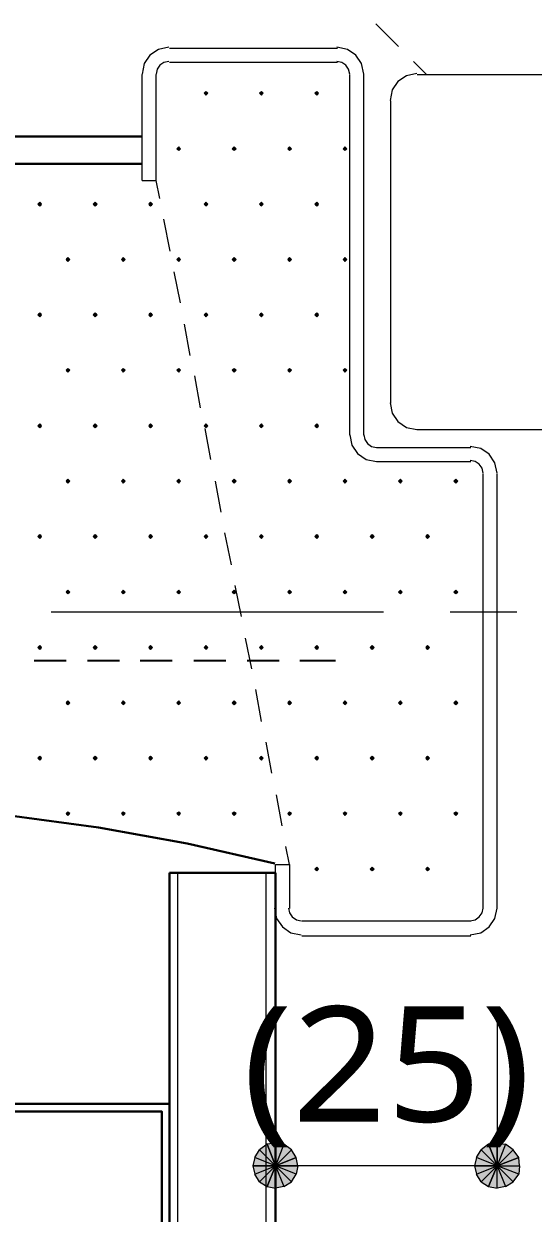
# Model space of a CAD drawing. Header units: millimetres. Extents: x 0 to 420, y 0 to 297.
# Drawn here: x 84.16 to 95.64, y 208.57 to 235.37 of the extents above; entities that cross this region are included whole.
import ezdxf
from ezdxf.enums import TextEntityAlignment as Align

# ---------------------------------------------------------------- set-up
doc = ezdxf.new("R2010")
doc.units = ezdxf.units.MM
doc.styles.add('kst32b', font='NotoSansJP-Variable.ttf')

msp = doc.modelspace()

# ---------------------------------------------------------------- hatches: boundary and pattern name
for points in [[(88.265, 233.849), (88.244, 233.828), (88.223, 233.807), (88.244, 233.786), (88.265, 233.765), (88.286, 233.786), (88.307, 233.807), (88.286, 233.828), (88.265, 233.849)], [(89.514, 233.849), (89.493, 233.828), (89.471, 233.807), (89.493, 233.786), (89.514, 233.765), (89.535, 233.786), (89.556, 233.807), (89.535, 233.828), (89.514, 233.849)], [(90.763, 233.849), (90.742, 233.828), (90.72, 233.807), (90.742, 233.786), (90.763, 233.765), (90.784, 233.786), (90.805, 233.807), (90.784, 233.828), (90.763, 233.849)], [(87.651, 232.6), (87.63, 232.579), (87.609, 232.558), (87.63, 232.537), (87.651, 232.516), (87.672, 232.537), (87.694, 232.558), (87.672, 232.579), (87.651, 232.6)], [(88.9, 232.6), (88.879, 232.579), (88.858, 232.558), (88.879, 232.537), (88.9, 232.516), (88.921, 232.537), (88.942, 232.558), (88.921, 232.579), (88.9, 232.6)], [(90.149, 232.6), (90.128, 232.579), (90.107, 232.558), (90.128, 232.537), (90.149, 232.516), (90.17, 232.537), (90.191, 232.558), (90.17, 232.579), (90.149, 232.6)], [(91.398, 232.6), (91.377, 232.579), (91.355, 232.558), (91.377, 232.537), (91.398, 232.516), (91.419, 232.537), (91.44, 232.558), (91.419, 232.579), (91.398, 232.6)], [(84.519, 231.352), (84.497, 231.33), (84.476, 231.309), (84.497, 231.288), (84.519, 231.267), (84.54, 231.288), (84.561, 231.309), (84.54, 231.33), (84.519, 231.352)], [(85.767, 231.352), (85.746, 231.33), (85.725, 231.309), (85.746, 231.288), (85.767, 231.267), (85.788, 231.288), (85.81, 231.309), (85.788, 231.33), (85.767, 231.352)], [(87.016, 231.352), (86.995, 231.33), (86.974, 231.309), (86.995, 231.288), (87.016, 231.267), (87.037, 231.288), (87.059, 231.309), (87.037, 231.33), (87.016, 231.352)], [(88.265, 231.352), (88.244, 231.33), (88.223, 231.309), (88.244, 231.288), (88.265, 231.267), (88.286, 231.288), (88.307, 231.309), (88.286, 231.33), (88.265, 231.352)], [(89.514, 231.352), (89.493, 231.33), (89.471, 231.309), (89.493, 231.288), (89.514, 231.267), (89.535, 231.288), (89.556, 231.309), (89.535, 231.33), (89.514, 231.352)], [(90.763, 231.352), (90.742, 231.33), (90.72, 231.309), (90.742, 231.288), (90.763, 231.267), (90.784, 231.288), (90.805, 231.309), (90.784, 231.33), (90.763, 231.352)], [(85.154, 230.103), (85.132, 230.082), (85.111, 230.061), (85.132, 230.039), (85.154, 230.018), (85.175, 230.039), (85.196, 230.061), (85.175, 230.082), (85.154, 230.103)], [(86.402, 230.103), (86.381, 230.082), (86.36, 230.061), (86.381, 230.039), (86.402, 230.018), (86.424, 230.039), (86.445, 230.061), (86.424, 230.082), (86.402, 230.103)], [(87.651, 230.103), (87.63, 230.082), (87.609, 230.061), (87.63, 230.039), (87.651, 230.018), (87.672, 230.039), (87.694, 230.061), (87.672, 230.082), (87.651, 230.103)], [(88.9, 230.103), (88.879, 230.082), (88.858, 230.061), (88.879, 230.039), (88.9, 230.018), (88.921, 230.039), (88.942, 230.061), (88.921, 230.082), (88.9, 230.103)], [(90.149, 230.103), (90.128, 230.082), (90.107, 230.061), (90.128, 230.039), (90.149, 230.018), (90.17, 230.039), (90.191, 230.061), (90.17, 230.082), (90.149, 230.103)], [(91.398, 230.103), (91.377, 230.082), (91.355, 230.061), (91.377, 230.039), (91.398, 230.018), (91.419, 230.039), (91.44, 230.061), (91.419, 230.082), (91.398, 230.103)], [(84.519, 228.854), (84.497, 228.833), (84.476, 228.812), (84.497, 228.79), (84.519, 228.769), (84.54, 228.79), (84.561, 228.812), (84.54, 228.833), (84.519, 228.854)], [(85.767, 228.854), (85.746, 228.833), (85.725, 228.812), (85.746, 228.79), (85.767, 228.769), (85.788, 228.79), (85.81, 228.812), (85.788, 228.833), (85.767, 228.854)], [(87.016, 228.854), (86.995, 228.833), (86.974, 228.812), (86.995, 228.79), (87.016, 228.769), (87.037, 228.79), (87.059, 228.812), (87.037, 228.833), (87.016, 228.854)], [(88.265, 228.854), (88.244, 228.833), (88.223, 228.812), (88.244, 228.79), (88.265, 228.769), (88.286, 228.79), (88.307, 228.812), (88.286, 228.833), (88.265, 228.854)], [(89.514, 228.854), (89.493, 228.833), (89.471, 228.812), (89.493, 228.79), (89.514, 228.769), (89.535, 228.79), (89.556, 228.812), (89.535, 228.833), (89.514, 228.854)], [(90.763, 228.854), (90.742, 228.833), (90.72, 228.812), (90.742, 228.79), (90.763, 228.769), (90.784, 228.79), (90.805, 228.812), (90.784, 228.833), (90.763, 228.854)], [(85.154, 227.605), (85.132, 227.584), (85.111, 227.563), (85.132, 227.542), (85.154, 227.521), (85.175, 227.542), (85.196, 227.563), (85.175, 227.584), (85.154, 227.605)], [(86.402, 227.605), (86.381, 227.584), (86.36, 227.563), (86.381, 227.542), (86.402, 227.521), (86.424, 227.542), (86.445, 227.563), (86.424, 227.584), (86.402, 227.605)], [(87.651, 227.605), (87.63, 227.584), (87.609, 227.563), (87.63, 227.542), (87.651, 227.521), (87.672, 227.542), (87.694, 227.563), (87.672, 227.584), (87.651, 227.605)], [(88.9, 227.605), (88.879, 227.584), (88.858, 227.563), (88.879, 227.542), (88.9, 227.521), (88.921, 227.542), (88.942, 227.563), (88.921, 227.584), (88.9, 227.605)], [(90.149, 227.605), (90.128, 227.584), (90.107, 227.563), (90.128, 227.542), (90.149, 227.521), (90.17, 227.542), (90.191, 227.563), (90.17, 227.584), (90.149, 227.605)], [(91.398, 227.605), (91.377, 227.584), (91.355, 227.563), (91.377, 227.542), (91.398, 227.521), (91.419, 227.542), (91.44, 227.563), (91.419, 227.584), (91.398, 227.605)], [(84.519, 226.356), (84.497, 226.335), (84.476, 226.314), (84.497, 226.293), (84.519, 226.272), (84.54, 226.293), (84.561, 226.314), (84.54, 226.335), (84.519, 226.356)], [(85.767, 226.356), (85.746, 226.335), (85.725, 226.314), (85.746, 226.293), (85.767, 226.272), (85.788, 226.293), (85.81, 226.314), (85.788, 226.335), (85.767, 226.356)], [(87.016, 226.356), (86.995, 226.335), (86.974, 226.314), (86.995, 226.293), (87.016, 226.272), (87.037, 226.293), (87.059, 226.314), (87.037, 226.335), (87.016, 226.356)], [(88.265, 226.356), (88.244, 226.335), (88.223, 226.314), (88.244, 226.293), (88.265, 226.272), (88.286, 226.293), (88.307, 226.314), (88.286, 226.335), (88.265, 226.356)], [(89.514, 226.356), (89.493, 226.335), (89.471, 226.314), (89.493, 226.293), (89.514, 226.272), (89.535, 226.293), (89.556, 226.314), (89.535, 226.335), (89.514, 226.356)], [(90.763, 226.356), (90.742, 226.335), (90.72, 226.314), (90.742, 226.293), (90.763, 226.272), (90.784, 226.293), (90.805, 226.314), (90.784, 226.335), (90.763, 226.356)], [(85.154, 225.107), (85.132, 225.086), (85.111, 225.065), (85.132, 225.044), (85.154, 225.023), (85.175, 225.044), (85.196, 225.065), (85.175, 225.086), (85.154, 225.107)], [(86.402, 225.107), (86.381, 225.086), (86.36, 225.065), (86.381, 225.044), (86.402, 225.023), (86.424, 225.044), (86.445, 225.065), (86.424, 225.086), (86.402, 225.107)], [(87.651, 225.107), (87.63, 225.086), (87.609, 225.065), (87.63, 225.044), (87.651, 225.023), (87.672, 225.044), (87.694, 225.065), (87.672, 225.086), (87.651, 225.107)], [(88.9, 225.107), (88.879, 225.086), (88.858, 225.065), (88.879, 225.044), (88.9, 225.023), (88.921, 225.044), (88.942, 225.065), (88.921, 225.086), (88.9, 225.107)], [(90.149, 225.107), (90.128, 225.086), (90.107, 225.065), (90.128, 225.044), (90.149, 225.023), (90.17, 225.044), (90.191, 225.065), (90.17, 225.086), (90.149, 225.107)], [(91.398, 225.107), (91.377, 225.086), (91.355, 225.065), (91.377, 225.044), (91.398, 225.023), (91.419, 225.044), (91.44, 225.065), (91.419, 225.086), (91.398, 225.107)], [(92.646, 225.107), (92.625, 225.086), (92.604, 225.065), (92.625, 225.044), (92.646, 225.023), (92.668, 225.044), (92.689, 225.065), (92.668, 225.086), (92.646, 225.107)], [(93.895, 225.107), (93.874, 225.086), (93.853, 225.065), (93.874, 225.044), (93.895, 225.023), (93.917, 225.044), (93.938, 225.065), (93.917, 225.086), (93.895, 225.107)], [(84.519, 223.859), (84.497, 223.837), (84.476, 223.816), (84.497, 223.795), (84.519, 223.774), (84.54, 223.795), (84.561, 223.816), (84.54, 223.837), (84.519, 223.859)], [(85.767, 223.859), (85.746, 223.837), (85.725, 223.816), (85.746, 223.795), (85.767, 223.774), (85.788, 223.795), (85.81, 223.816), (85.788, 223.837), (85.767, 223.859)], [(87.016, 223.859), (86.995, 223.837), (86.974, 223.816), (86.995, 223.795), (87.016, 223.774), (87.037, 223.795), (87.059, 223.816), (87.037, 223.837), (87.016, 223.859)], [(88.265, 223.859), (88.244, 223.837), (88.223, 223.816), (88.244, 223.795), (88.265, 223.774), (88.286, 223.795), (88.307, 223.816), (88.286, 223.837), (88.265, 223.859)], [(89.514, 223.859), (89.493, 223.837), (89.471, 223.816), (89.493, 223.795), (89.514, 223.774), (89.535, 223.795), (89.556, 223.816), (89.535, 223.837), (89.514, 223.859)], [(90.763, 223.859), (90.742, 223.837), (90.72, 223.816), (90.742, 223.795), (90.763, 223.774), (90.784, 223.795), (90.805, 223.816), (90.784, 223.837), (90.763, 223.859)], [(92.012, 223.859), (91.99, 223.837), (91.969, 223.816), (91.99, 223.795), (92.012, 223.774), (92.033, 223.795), (92.054, 223.816), (92.033, 223.837), (92.012, 223.859)], [(93.26, 223.859), (93.239, 223.837), (93.218, 223.816), (93.239, 223.795), (93.26, 223.774), (93.282, 223.795), (93.303, 223.816), (93.282, 223.837), (93.26, 223.859)], [(85.154, 222.61), (85.132, 222.589), (85.111, 222.567), (85.132, 222.546), (85.154, 222.525), (85.175, 222.546), (85.196, 222.567), (85.175, 222.589), (85.154, 222.61)], [(86.402, 222.61), (86.381, 222.589), (86.36, 222.567), (86.381, 222.546), (86.402, 222.525), (86.424, 222.546), (86.445, 222.567), (86.424, 222.589), (86.402, 222.61)], [(87.651, 222.61), (87.63, 222.589), (87.609, 222.567), (87.63, 222.546), (87.651, 222.525), (87.672, 222.546), (87.694, 222.567), (87.672, 222.589), (87.651, 222.61)], [(88.9, 222.61), (88.879, 222.589), (88.858, 222.567), (88.879, 222.546), (88.9, 222.525), (88.921, 222.546), (88.942, 222.567), (88.921, 222.589), (88.9, 222.61)], [(90.149, 222.61), (90.128, 222.589), (90.107, 222.567), (90.128, 222.546), (90.149, 222.525), (90.17, 222.546), (90.191, 222.567), (90.17, 222.589), (90.149, 222.61)], [(91.398, 222.61), (91.377, 222.589), (91.355, 222.567), (91.377, 222.546), (91.398, 222.525), (91.419, 222.546), (91.44, 222.567), (91.419, 222.589), (91.398, 222.61)], [(92.646, 222.61), (92.625, 222.589), (92.604, 222.567), (92.625, 222.546), (92.646, 222.525), (92.668, 222.546), (92.689, 222.567), (92.668, 222.589), (92.646, 222.61)], [(93.895, 222.61), (93.874, 222.589), (93.853, 222.567), (93.874, 222.546), (93.895, 222.525), (93.917, 222.546), (93.938, 222.567), (93.917, 222.589), (93.895, 222.61)], [(84.519, 221.361), (84.497, 221.34), (84.476, 221.319), (84.497, 221.297), (84.519, 221.276), (84.54, 221.297), (84.561, 221.319), (84.54, 221.34), (84.519, 221.361)], [(85.767, 221.361), (85.746, 221.34), (85.725, 221.319), (85.746, 221.297), (85.767, 221.276), (85.788, 221.297), (85.81, 221.319), (85.788, 221.34), (85.767, 221.361)], [(87.016, 221.361), (86.995, 221.34), (86.974, 221.319), (86.995, 221.297), (87.016, 221.276), (87.037, 221.297), (87.059, 221.319), (87.037, 221.34), (87.016, 221.361)], [(88.265, 221.361), (88.244, 221.34), (88.223, 221.319), (88.244, 221.297), (88.265, 221.276), (88.286, 221.297), (88.307, 221.319), (88.286, 221.34), (88.265, 221.361)], [(89.514, 221.361), (89.493, 221.34), (89.471, 221.319), (89.493, 221.297), (89.514, 221.276), (89.535, 221.297), (89.556, 221.319), (89.535, 221.34), (89.514, 221.361)], [(90.763, 221.361), (90.742, 221.34), (90.72, 221.319), (90.742, 221.297), (90.763, 221.276), (90.784, 221.297), (90.805, 221.319), (90.784, 221.34), (90.763, 221.361)], [(92.012, 221.361), (91.99, 221.34), (91.969, 221.319), (91.99, 221.297), (92.012, 221.276), (92.033, 221.297), (92.054, 221.319), (92.033, 221.34), (92.012, 221.361)], [(93.26, 221.361), (93.239, 221.34), (93.218, 221.319), (93.239, 221.297), (93.26, 221.276), (93.282, 221.297), (93.303, 221.319), (93.282, 221.34), (93.26, 221.361)], [(85.154, 220.112), (85.132, 220.091), (85.111, 220.07), (85.132, 220.049), (85.154, 220.028), (85.175, 220.049), (85.196, 220.07), (85.175, 220.091), (85.154, 220.112)], [(86.402, 220.112), (86.381, 220.091), (86.36, 220.07), (86.381, 220.049), (86.402, 220.028), (86.424, 220.049), (86.445, 220.07), (86.424, 220.091), (86.402, 220.112)], [(87.651, 220.112), (87.63, 220.091), (87.609, 220.07), (87.63, 220.049), (87.651, 220.028), (87.672, 220.049), (87.694, 220.07), (87.672, 220.091), (87.651, 220.112)], [(88.9, 220.112), (88.879, 220.091), (88.858, 220.07), (88.879, 220.049), (88.9, 220.028), (88.921, 220.049), (88.942, 220.07), (88.921, 220.091), (88.9, 220.112)], [(90.149, 220.112), (90.128, 220.091), (90.107, 220.07), (90.128, 220.049), (90.149, 220.028), (90.17, 220.049), (90.191, 220.07), (90.17, 220.091), (90.149, 220.112)], [(91.398, 220.112), (91.377, 220.091), (91.355, 220.07), (91.377, 220.049), (91.398, 220.028), (91.419, 220.049), (91.44, 220.07), (91.419, 220.091), (91.398, 220.112)], [(92.646, 220.112), (92.625, 220.091), (92.604, 220.07), (92.625, 220.049), (92.646, 220.028), (92.668, 220.049), (92.689, 220.07), (92.668, 220.091), (92.646, 220.112)], [(93.895, 220.112), (93.874, 220.091), (93.853, 220.07), (93.874, 220.049), (93.895, 220.028), (93.917, 220.049), (93.938, 220.07), (93.917, 220.091), (93.895, 220.112)], [(84.519, 218.863), (84.497, 218.842), (84.476, 218.821), (84.497, 218.8), (84.519, 218.779), (84.54, 218.8), (84.561, 218.821), (84.54, 218.842), (84.519, 218.863)], [(85.767, 218.863), (85.746, 218.842), (85.725, 218.821), (85.746, 218.8), (85.767, 218.779), (85.788, 218.8), (85.81, 218.821), (85.788, 218.842), (85.767, 218.863)], [(87.016, 218.863), (86.995, 218.842), (86.974, 218.821), (86.995, 218.8), (87.016, 218.779), (87.037, 218.8), (87.059, 218.821), (87.037, 218.842), (87.016, 218.863)], [(88.265, 218.863), (88.244, 218.842), (88.223, 218.821), (88.244, 218.8), (88.265, 218.779), (88.286, 218.8), (88.307, 218.821), (88.286, 218.842), (88.265, 218.863)], [(89.514, 218.863), (89.493, 218.842), (89.471, 218.821), (89.493, 218.8), (89.514, 218.779), (89.535, 218.8), (89.556, 218.821), (89.535, 218.842), (89.514, 218.863)], [(90.763, 218.863), (90.742, 218.842), (90.72, 218.821), (90.742, 218.8), (90.763, 218.779), (90.784, 218.8), (90.805, 218.821), (90.784, 218.842), (90.763, 218.863)], [(92.012, 218.863), (91.99, 218.842), (91.969, 218.821), (91.99, 218.8), (92.012, 218.779), (92.033, 218.8), (92.054, 218.821), (92.033, 218.842), (92.012, 218.863)], [(93.26, 218.863), (93.239, 218.842), (93.218, 218.821), (93.239, 218.8), (93.26, 218.779), (93.282, 218.8), (93.303, 218.821), (93.282, 218.842), (93.26, 218.863)], [(85.154, 217.614), (85.132, 217.593), (85.111, 217.572), (85.132, 217.551), (85.154, 217.53), (85.175, 217.551), (85.196, 217.572), (85.175, 217.593), (85.154, 217.614)], [(86.402, 217.614), (86.381, 217.593), (86.36, 217.572), (86.381, 217.551), (86.402, 217.53), (86.424, 217.551), (86.445, 217.572), (86.424, 217.593), (86.402, 217.614)], [(87.651, 217.614), (87.63, 217.593), (87.609, 217.572), (87.63, 217.551), (87.651, 217.53), (87.672, 217.551), (87.694, 217.572), (87.672, 217.593), (87.651, 217.614)], [(88.9, 217.614), (88.879, 217.593), (88.858, 217.572), (88.879, 217.551), (88.9, 217.53), (88.921, 217.551), (88.942, 217.572), (88.921, 217.593), (88.9, 217.614)], [(90.149, 217.614), (90.128, 217.593), (90.107, 217.572), (90.128, 217.551), (90.149, 217.53), (90.17, 217.551), (90.191, 217.572), (90.17, 217.593), (90.149, 217.614)], [(91.398, 217.614), (91.377, 217.593), (91.355, 217.572), (91.377, 217.551), (91.398, 217.53), (91.419, 217.551), (91.44, 217.572), (91.419, 217.593), (91.398, 217.614)], [(92.646, 217.614), (92.625, 217.593), (92.604, 217.572), (92.625, 217.551), (92.646, 217.53), (92.668, 217.551), (92.689, 217.572), (92.668, 217.593), (92.646, 217.614)], [(93.895, 217.614), (93.874, 217.593), (93.853, 217.572), (93.874, 217.551), (93.895, 217.53), (93.917, 217.551), (93.938, 217.572), (93.917, 217.593), (93.895, 217.614)], [(90.763, 216.366), (90.742, 216.345), (90.72, 216.323), (90.742, 216.302), (90.763, 216.281), (90.784, 216.302), (90.805, 216.323), (90.784, 216.345), (90.763, 216.366)], [(92.012, 216.366), (91.99, 216.345), (91.969, 216.323), (91.99, 216.302), (92.012, 216.281), (92.033, 216.302), (92.054, 216.323), (92.033, 216.345), (92.012, 216.366)], [(93.26, 216.366), (93.239, 216.345), (93.218, 216.323), (93.239, 216.302), (93.26, 216.281), (93.282, 216.302), (93.303, 216.323), (93.282, 216.345), (93.26, 216.366)], [(90.297, 209.825), (90.191, 209.995), (89.831, 209.635), (90.297, 209.825)], [(95.313, 209.825), (95.187, 209.995), (94.827, 209.635), (95.313, 209.825)]]:
    msp.add_hatch(color=7).paths.add_polyline_path(points)
h = msp.add_hatch(color=7)
h.paths.add_polyline_path([(89.641, 210.121), (89.471, 209.995), (89.831, 209.635), (89.641, 210.121)])
h.paths.add_polyline_path([(89.471, 209.995), (89.831, 209.635), (89.366, 209.825), (89.471, 209.995)])
h.paths.add_polyline_path([(89.831, 209.635), (89.366, 209.825), (89.323, 209.635), (89.831, 209.635)])
h = msp.add_hatch(color=7)
h.paths.add_polyline_path([(90.191, 209.995), (90.022, 210.121), (89.831, 209.635), (90.191, 209.995)])
h.paths.add_polyline_path([(90.022, 210.121), (89.831, 209.635), (89.831, 210.143), (90.022, 210.121)])
h.paths.add_polyline_path([(89.831, 209.635), (89.831, 210.143), (89.641, 210.121), (89.831, 209.635)])
h = msp.add_hatch(color=7)
h.paths.add_polyline_path([(94.636, 210.121), (94.467, 209.995), (94.827, 209.635), (94.636, 210.121)])
h.paths.add_polyline_path([(94.467, 209.995), (94.827, 209.635), (94.361, 209.825), (94.467, 209.995)])
h.paths.add_polyline_path([(94.827, 209.635), (94.361, 209.825), (94.319, 209.635), (94.827, 209.635)])
h = msp.add_hatch(color=7)
h.paths.add_polyline_path([(95.187, 209.995), (95.017, 210.121), (94.827, 209.635), (95.187, 209.995)])
h.paths.add_polyline_path([(95.017, 210.121), (94.827, 209.635), (94.827, 210.143), (95.017, 210.121)])
h.paths.add_polyline_path([(94.827, 209.635), (94.827, 210.143), (94.636, 210.121), (94.827, 209.635)])
h = msp.add_hatch(color=7)
h.paths.add_polyline_path([(89.323, 209.635), (89.366, 209.444), (89.831, 209.635), (89.323, 209.635)])
h.paths.add_polyline_path([(89.366, 209.444), (89.831, 209.635), (89.471, 209.275), (89.366, 209.444)])
h.paths.add_polyline_path([(89.831, 209.635), (89.471, 209.275), (89.641, 209.169), (89.831, 209.635)])
h = msp.add_hatch(color=7)
h.paths.add_polyline_path([(89.641, 209.169), (89.831, 209.127), (89.831, 209.635), (89.641, 209.169)])
h.paths.add_polyline_path([(89.831, 209.127), (89.831, 209.635), (90.022, 209.169), (89.831, 209.127)])
h.paths.add_polyline_path([(89.831, 209.635), (90.022, 209.169), (90.191, 209.275), (89.831, 209.635)])
h = msp.add_hatch(color=7)
h.paths.add_polyline_path([(90.191, 209.275), (90.297, 209.444), (89.831, 209.635), (90.191, 209.275)])
h.paths.add_polyline_path([(90.297, 209.444), (89.831, 209.635), (90.339, 209.635), (90.297, 209.444)])
h.paths.add_polyline_path([(89.831, 209.635), (90.339, 209.635), (90.297, 209.825), (89.831, 209.635)])
h = msp.add_hatch(color=7)
h.paths.add_polyline_path([(94.319, 209.635), (94.361, 209.444), (94.827, 209.635), (94.319, 209.635)])
h.paths.add_polyline_path([(94.361, 209.444), (94.827, 209.635), (94.467, 209.275), (94.361, 209.444)])
h.paths.add_polyline_path([(94.827, 209.635), (94.467, 209.275), (94.636, 209.169), (94.827, 209.635)])
h = msp.add_hatch(color=7)
h.paths.add_polyline_path([(94.636, 209.169), (94.827, 209.127), (94.827, 209.635), (94.636, 209.169)])
h.paths.add_polyline_path([(94.827, 209.127), (94.827, 209.635), (95.017, 209.169), (94.827, 209.127)])
h.paths.add_polyline_path([(94.827, 209.635), (95.017, 209.169), (95.187, 209.275), (94.827, 209.635)])
h = msp.add_hatch(color=7)
h.paths.add_polyline_path([(95.187, 209.275), (95.313, 209.444), (94.827, 209.635), (95.187, 209.275)])
h.paths.add_polyline_path([(95.313, 209.444), (94.827, 209.635), (95.335, 209.635), (95.313, 209.444)])
h.paths.add_polyline_path([(94.827, 209.635), (95.335, 209.635), (95.313, 209.825), (94.827, 209.635)])

# ---------------------------------------------------------------- linework, layer by layer
at = {"lineweight": 13}
for points in [[(92.096, 235.373), (92.604, 234.865)], [(87.429, 234.844), (87.194, 234.797), (87.002, 234.667), (86.873, 234.476), (86.826, 234.241)], [(91.821, 234.241), (91.774, 234.476), (91.644, 234.667), (91.453, 234.797), (91.218, 234.844)], [(87.44, 234.823), (91.228, 234.823)], [(87.429, 234.527), (87.318, 234.504), (87.227, 234.443), (87.166, 234.352), (87.143, 234.241)], [(87.44, 234.505), (91.228, 234.505)], [(91.504, 234.241), (91.481, 234.352), (91.42, 234.443), (91.329, 234.504), (91.218, 234.527)], [(92.943, 234.527), (93.239, 234.23)], [(86.826, 231.838), (86.826, 234.23)], [(87.143, 231.838), (87.143, 234.23)], [(91.504, 226.102), (91.504, 234.23)], [(91.821, 226.102), (91.821, 234.23)], [(93.017, 234.252), (92.782, 234.204), (92.59, 234.075), (92.461, 233.883), (92.414, 233.648)], [(93.028, 234.23), (115.845, 234.23)], [(92.435, 226.822), (92.435, 233.638)], [(86.826, 231.838), (87.143, 231.838)], [(87.228, 231.436), (87.143, 231.838)], [(87.461, 230.251), (87.312, 230.971)], [(87.694, 229.087), (87.545, 229.785)], [(87.905, 227.901), (87.778, 228.6)], [(88.138, 226.716), (88.011, 227.436)], [(92.414, 226.833), (92.461, 226.598), (92.59, 226.406), (92.782, 226.277), (93.017, 226.229)], [(88.371, 225.552), (88.244, 226.25)], [(91.504, 226.113), (91.551, 225.878), (91.68, 225.686), (91.872, 225.557), (92.107, 225.51)], [(91.821, 226.113), (91.843, 226.002), (91.905, 225.911), (91.996, 225.85), (92.107, 225.827)], [(93.028, 226.229), (115.845, 226.229)], [(92.117, 225.827), (94.234, 225.827)], [(94.827, 225.245), (94.779, 225.48), (94.65, 225.672), (94.458, 225.801), (94.223, 225.848)], [(92.117, 225.51), (94.234, 225.51)], [(94.509, 225.245), (94.487, 225.356), (94.425, 225.447), (94.335, 225.508), (94.223, 225.531)], [(94.509, 215.434), (94.509, 225.234)], [(94.827, 215.434), (94.827, 225.234)], [(88.604, 224.367), (88.477, 225.065)], [(88.837, 223.181), (88.688, 223.901)], [(89.069, 222.017), (88.921, 222.716)], [(84.773, 222.123), (92.266, 222.123)], [(93.768, 222.123), (95.271, 222.123)], [(89.302, 220.832), (89.154, 221.53)], [(89.514, 219.646), (89.387, 220.366)], [(89.747, 218.482), (89.62, 219.181)], [(89.979, 217.297), (89.853, 217.996)], [(90.149, 216.429), (90.064, 216.831)], [(89.831, 215.434), (89.831, 216.429), (90.149, 216.429), (90.149, 215.434)], [(87.63, 196.109), (87.63, 216.239)], [(89.62, 202.946), (89.62, 216.239)], [(89.81, 215.445), (89.858, 215.21), (89.987, 215.018), (90.179, 214.889), (90.413, 214.842)], [(90.128, 215.445), (90.15, 215.334), (90.211, 215.243), (90.302, 215.182), (90.413, 215.159)], [(94.223, 214.842), (94.458, 214.889), (94.65, 215.018), (94.779, 215.21), (94.827, 215.445)], [(94.223, 215.159), (94.335, 215.182), (94.425, 215.243), (94.487, 215.334), (94.509, 215.445)], [(90.424, 215.159), (94.234, 215.159)], [(90.424, 214.821), (94.234, 214.821)], [(94.827, 213.064), (94.827, 209.635), (89.831, 209.635)]]:
    msp.add_lwpolyline(points, dxfattribs=at)
at = {"lineweight": 0}
for points in [[(88.265, 233.849), (88.244, 233.828), (88.223, 233.807), (88.244, 233.786), (88.265, 233.765), (88.286, 233.786), (88.307, 233.807), (88.286, 233.828)], [(89.514, 233.849), (89.493, 233.828), (89.471, 233.807), (89.493, 233.786), (89.514, 233.765), (89.535, 233.786), (89.556, 233.807), (89.535, 233.828)], [(90.763, 233.849), (90.742, 233.828), (90.72, 233.807), (90.742, 233.786), (90.763, 233.765), (90.784, 233.786), (90.805, 233.807), (90.784, 233.828)], [(87.651, 232.6), (87.63, 232.579), (87.609, 232.558), (87.63, 232.537), (87.651, 232.516), (87.672, 232.537), (87.694, 232.558), (87.672, 232.579)], [(88.9, 232.6), (88.879, 232.579), (88.858, 232.558), (88.879, 232.537), (88.9, 232.516), (88.921, 232.537), (88.942, 232.558), (88.921, 232.579)], [(90.149, 232.6), (90.128, 232.579), (90.107, 232.558), (90.128, 232.537), (90.149, 232.516), (90.17, 232.537), (90.191, 232.558), (90.17, 232.579)], [(91.398, 232.6), (91.377, 232.579), (91.355, 232.558), (91.377, 232.537), (91.398, 232.516), (91.419, 232.537), (91.44, 232.558), (91.419, 232.579)], [(84.519, 231.352), (84.497, 231.33), (84.476, 231.309), (84.497, 231.288), (84.519, 231.267), (84.54, 231.288), (84.561, 231.309), (84.54, 231.33)], [(85.767, 231.352), (85.746, 231.33), (85.725, 231.309), (85.746, 231.288), (85.767, 231.267), (85.788, 231.288), (85.81, 231.309), (85.788, 231.33)], [(87.016, 231.352), (86.995, 231.33), (86.974, 231.309), (86.995, 231.288), (87.016, 231.267), (87.037, 231.288), (87.059, 231.309), (87.037, 231.33)], [(88.265, 231.352), (88.244, 231.33), (88.223, 231.309), (88.244, 231.288), (88.265, 231.267), (88.286, 231.288), (88.307, 231.309), (88.286, 231.33)], [(89.514, 231.352), (89.493, 231.33), (89.471, 231.309), (89.493, 231.288), (89.514, 231.267), (89.535, 231.288), (89.556, 231.309), (89.535, 231.33)], [(90.763, 231.352), (90.742, 231.33), (90.72, 231.309), (90.742, 231.288), (90.763, 231.267), (90.784, 231.288), (90.805, 231.309), (90.784, 231.33)], [(85.154, 230.103), (85.132, 230.082), (85.111, 230.061), (85.132, 230.039), (85.154, 230.018), (85.175, 230.039), (85.196, 230.061), (85.175, 230.082)], [(86.402, 230.103), (86.381, 230.082), (86.36, 230.061), (86.381, 230.039), (86.402, 230.018), (86.424, 230.039), (86.445, 230.061), (86.424, 230.082)], [(87.651, 230.103), (87.63, 230.082), (87.609, 230.061), (87.63, 230.039), (87.651, 230.018), (87.672, 230.039), (87.694, 230.061), (87.672, 230.082)], [(88.9, 230.103), (88.879, 230.082), (88.858, 230.061), (88.879, 230.039), (88.9, 230.018), (88.921, 230.039), (88.942, 230.061), (88.921, 230.082)], [(90.149, 230.103), (90.128, 230.082), (90.107, 230.061), (90.128, 230.039), (90.149, 230.018), (90.17, 230.039), (90.191, 230.061), (90.17, 230.082)], [(91.398, 230.103), (91.377, 230.082), (91.355, 230.061), (91.377, 230.039), (91.398, 230.018), (91.419, 230.039), (91.44, 230.061), (91.419, 230.082)], [(84.519, 228.854), (84.497, 228.833), (84.476, 228.812), (84.497, 228.79), (84.519, 228.769), (84.54, 228.79), (84.561, 228.812), (84.54, 228.833)], [(85.767, 228.854), (85.746, 228.833), (85.725, 228.812), (85.746, 228.79), (85.767, 228.769), (85.788, 228.79), (85.81, 228.812), (85.788, 228.833)], [(87.016, 228.854), (86.995, 228.833), (86.974, 228.812), (86.995, 228.79), (87.016, 228.769), (87.037, 228.79), (87.059, 228.812), (87.037, 228.833)], [(88.265, 228.854), (88.244, 228.833), (88.223, 228.812), (88.244, 228.79), (88.265, 228.769), (88.286, 228.79), (88.307, 228.812), (88.286, 228.833)], [(89.514, 228.854), (89.493, 228.833), (89.471, 228.812), (89.493, 228.79), (89.514, 228.769), (89.535, 228.79), (89.556, 228.812), (89.535, 228.833)], [(90.763, 228.854), (90.742, 228.833), (90.72, 228.812), (90.742, 228.79), (90.763, 228.769), (90.784, 228.79), (90.805, 228.812), (90.784, 228.833)], [(85.154, 227.605), (85.132, 227.584), (85.111, 227.563), (85.132, 227.542), (85.154, 227.521), (85.175, 227.542), (85.196, 227.563), (85.175, 227.584)], [(86.402, 227.605), (86.381, 227.584), (86.36, 227.563), (86.381, 227.542), (86.402, 227.521), (86.424, 227.542), (86.445, 227.563), (86.424, 227.584)], [(87.651, 227.605), (87.63, 227.584), (87.609, 227.563), (87.63, 227.542), (87.651, 227.521), (87.672, 227.542), (87.694, 227.563), (87.672, 227.584)], [(88.9, 227.605), (88.879, 227.584), (88.858, 227.563), (88.879, 227.542), (88.9, 227.521), (88.921, 227.542), (88.942, 227.563), (88.921, 227.584)], [(90.149, 227.605), (90.128, 227.584), (90.107, 227.563), (90.128, 227.542), (90.149, 227.521), (90.17, 227.542), (90.191, 227.563), (90.17, 227.584)], [(91.398, 227.605), (91.377, 227.584), (91.355, 227.563), (91.377, 227.542), (91.398, 227.521), (91.419, 227.542), (91.44, 227.563), (91.419, 227.584)], [(84.519, 226.356), (84.497, 226.335), (84.476, 226.314), (84.497, 226.293), (84.519, 226.272), (84.54, 226.293), (84.561, 226.314), (84.54, 226.335)], [(85.767, 226.356), (85.746, 226.335), (85.725, 226.314), (85.746, 226.293), (85.767, 226.272), (85.788, 226.293), (85.81, 226.314), (85.788, 226.335)], [(87.016, 226.356), (86.995, 226.335), (86.974, 226.314), (86.995, 226.293), (87.016, 226.272), (87.037, 226.293), (87.059, 226.314), (87.037, 226.335)], [(88.265, 226.356), (88.244, 226.335), (88.223, 226.314), (88.244, 226.293), (88.265, 226.272), (88.286, 226.293), (88.307, 226.314), (88.286, 226.335)], [(89.514, 226.356), (89.493, 226.335), (89.471, 226.314), (89.493, 226.293), (89.514, 226.272), (89.535, 226.293), (89.556, 226.314), (89.535, 226.335)], [(90.763, 226.356), (90.742, 226.335), (90.72, 226.314), (90.742, 226.293), (90.763, 226.272), (90.784, 226.293), (90.805, 226.314), (90.784, 226.335)], [(85.154, 225.107), (85.132, 225.086), (85.111, 225.065), (85.132, 225.044), (85.154, 225.023), (85.175, 225.044), (85.196, 225.065), (85.175, 225.086)], [(86.402, 225.107), (86.381, 225.086), (86.36, 225.065), (86.381, 225.044), (86.402, 225.023), (86.424, 225.044), (86.445, 225.065), (86.424, 225.086)], [(87.651, 225.107), (87.63, 225.086), (87.609, 225.065), (87.63, 225.044), (87.651, 225.023), (87.672, 225.044), (87.694, 225.065), (87.672, 225.086)], [(88.9, 225.107), (88.879, 225.086), (88.858, 225.065), (88.879, 225.044), (88.9, 225.023), (88.921, 225.044), (88.942, 225.065), (88.921, 225.086)], [(90.149, 225.107), (90.128, 225.086), (90.107, 225.065), (90.128, 225.044), (90.149, 225.023), (90.17, 225.044), (90.191, 225.065), (90.17, 225.086)], [(91.398, 225.107), (91.377, 225.086), (91.355, 225.065), (91.377, 225.044), (91.398, 225.023), (91.419, 225.044), (91.44, 225.065), (91.419, 225.086)], [(92.646, 225.107), (92.625, 225.086), (92.604, 225.065), (92.625, 225.044), (92.646, 225.023), (92.668, 225.044), (92.689, 225.065), (92.668, 225.086)], [(93.895, 225.107), (93.874, 225.086), (93.853, 225.065), (93.874, 225.044), (93.895, 225.023), (93.917, 225.044), (93.938, 225.065), (93.917, 225.086)], [(84.519, 223.859), (84.497, 223.837), (84.476, 223.816), (84.497, 223.795), (84.519, 223.774), (84.54, 223.795), (84.561, 223.816), (84.54, 223.837)], [(85.767, 223.859), (85.746, 223.837), (85.725, 223.816), (85.746, 223.795), (85.767, 223.774), (85.788, 223.795), (85.81, 223.816), (85.788, 223.837)], [(87.016, 223.859), (86.995, 223.837), (86.974, 223.816), (86.995, 223.795), (87.016, 223.774), (87.037, 223.795), (87.059, 223.816), (87.037, 223.837)], [(88.265, 223.859), (88.244, 223.837), (88.223, 223.816), (88.244, 223.795), (88.265, 223.774), (88.286, 223.795), (88.307, 223.816), (88.286, 223.837)], [(89.514, 223.859), (89.493, 223.837), (89.471, 223.816), (89.493, 223.795), (89.514, 223.774), (89.535, 223.795), (89.556, 223.816), (89.535, 223.837)], [(90.763, 223.859), (90.742, 223.837), (90.72, 223.816), (90.742, 223.795), (90.763, 223.774), (90.784, 223.795), (90.805, 223.816), (90.784, 223.837)], [(92.012, 223.859), (91.99, 223.837), (91.969, 223.816), (91.99, 223.795), (92.012, 223.774), (92.033, 223.795), (92.054, 223.816), (92.033, 223.837)], [(93.26, 223.859), (93.239, 223.837), (93.218, 223.816), (93.239, 223.795), (93.26, 223.774), (93.282, 223.795), (93.303, 223.816), (93.282, 223.837)], [(85.154, 222.61), (85.132, 222.589), (85.111, 222.567), (85.132, 222.546), (85.154, 222.525), (85.175, 222.546), (85.196, 222.567), (85.175, 222.589)], [(86.402, 222.61), (86.381, 222.589), (86.36, 222.567), (86.381, 222.546), (86.402, 222.525), (86.424, 222.546), (86.445, 222.567), (86.424, 222.589)], [(87.651, 222.61), (87.63, 222.589), (87.609, 222.567), (87.63, 222.546), (87.651, 222.525), (87.672, 222.546), (87.694, 222.567), (87.672, 222.589)], [(88.9, 222.61), (88.879, 222.589), (88.858, 222.567), (88.879, 222.546), (88.9, 222.525), (88.921, 222.546), (88.942, 222.567), (88.921, 222.589)], [(90.149, 222.61), (90.128, 222.589), (90.107, 222.567), (90.128, 222.546), (90.149, 222.525), (90.17, 222.546), (90.191, 222.567), (90.17, 222.589)], [(91.398, 222.61), (91.377, 222.589), (91.355, 222.567), (91.377, 222.546), (91.398, 222.525), (91.419, 222.546), (91.44, 222.567), (91.419, 222.589)], [(92.646, 222.61), (92.625, 222.589), (92.604, 222.567), (92.625, 222.546), (92.646, 222.525), (92.668, 222.546), (92.689, 222.567), (92.668, 222.589)], [(93.895, 222.61), (93.874, 222.589), (93.853, 222.567), (93.874, 222.546), (93.895, 222.525), (93.917, 222.546), (93.938, 222.567), (93.917, 222.589)], [(84.519, 221.361), (84.497, 221.34), (84.476, 221.319), (84.497, 221.297), (84.519, 221.276), (84.54, 221.297), (84.561, 221.319), (84.54, 221.34)], [(85.767, 221.361), (85.746, 221.34), (85.725, 221.319), (85.746, 221.297), (85.767, 221.276), (85.788, 221.297), (85.81, 221.319), (85.788, 221.34)], [(87.016, 221.361), (86.995, 221.34), (86.974, 221.319), (86.995, 221.297), (87.016, 221.276), (87.037, 221.297), (87.059, 221.319), (87.037, 221.34)], [(88.265, 221.361), (88.244, 221.34), (88.223, 221.319), (88.244, 221.297), (88.265, 221.276), (88.286, 221.297), (88.307, 221.319), (88.286, 221.34)], [(89.514, 221.361), (89.493, 221.34), (89.471, 221.319), (89.493, 221.297), (89.514, 221.276), (89.535, 221.297), (89.556, 221.319), (89.535, 221.34)], [(90.763, 221.361), (90.742, 221.34), (90.72, 221.319), (90.742, 221.297), (90.763, 221.276), (90.784, 221.297), (90.805, 221.319), (90.784, 221.34)], [(92.012, 221.361), (91.99, 221.34), (91.969, 221.319), (91.99, 221.297), (92.012, 221.276), (92.033, 221.297), (92.054, 221.319), (92.033, 221.34)], [(93.26, 221.361), (93.239, 221.34), (93.218, 221.319), (93.239, 221.297), (93.26, 221.276), (93.282, 221.297), (93.303, 221.319), (93.282, 221.34)], [(85.154, 220.112), (85.132, 220.091), (85.111, 220.07), (85.132, 220.049), (85.154, 220.028), (85.175, 220.049), (85.196, 220.07), (85.175, 220.091)], [(86.402, 220.112), (86.381, 220.091), (86.36, 220.07), (86.381, 220.049), (86.402, 220.028), (86.424, 220.049), (86.445, 220.07), (86.424, 220.091)], [(87.651, 220.112), (87.63, 220.091), (87.609, 220.07), (87.63, 220.049), (87.651, 220.028), (87.672, 220.049), (87.694, 220.07), (87.672, 220.091)], [(88.9, 220.112), (88.879, 220.091), (88.858, 220.07), (88.879, 220.049), (88.9, 220.028), (88.921, 220.049), (88.942, 220.07), (88.921, 220.091)], [(90.149, 220.112), (90.128, 220.091), (90.107, 220.07), (90.128, 220.049), (90.149, 220.028), (90.17, 220.049), (90.191, 220.07), (90.17, 220.091)], [(91.398, 220.112), (91.377, 220.091), (91.355, 220.07), (91.377, 220.049), (91.398, 220.028), (91.419, 220.049), (91.44, 220.07), (91.419, 220.091)], [(92.646, 220.112), (92.625, 220.091), (92.604, 220.07), (92.625, 220.049), (92.646, 220.028), (92.668, 220.049), (92.689, 220.07), (92.668, 220.091)], [(93.895, 220.112), (93.874, 220.091), (93.853, 220.07), (93.874, 220.049), (93.895, 220.028), (93.917, 220.049), (93.938, 220.07), (93.917, 220.091)], [(84.519, 218.863), (84.497, 218.842), (84.476, 218.821), (84.497, 218.8), (84.519, 218.779), (84.54, 218.8), (84.561, 218.821), (84.54, 218.842)], [(85.767, 218.863), (85.746, 218.842), (85.725, 218.821), (85.746, 218.8), (85.767, 218.779), (85.788, 218.8), (85.81, 218.821), (85.788, 218.842)], [(87.016, 218.863), (86.995, 218.842), (86.974, 218.821), (86.995, 218.8), (87.016, 218.779), (87.037, 218.8), (87.059, 218.821), (87.037, 218.842)], [(88.265, 218.863), (88.244, 218.842), (88.223, 218.821), (88.244, 218.8), (88.265, 218.779), (88.286, 218.8), (88.307, 218.821), (88.286, 218.842)], [(89.514, 218.863), (89.493, 218.842), (89.471, 218.821), (89.493, 218.8), (89.514, 218.779), (89.535, 218.8), (89.556, 218.821), (89.535, 218.842)], [(90.763, 218.863), (90.742, 218.842), (90.72, 218.821), (90.742, 218.8), (90.763, 218.779), (90.784, 218.8), (90.805, 218.821), (90.784, 218.842)], [(92.012, 218.863), (91.99, 218.842), (91.969, 218.821), (91.99, 218.8), (92.012, 218.779), (92.033, 218.8), (92.054, 218.821), (92.033, 218.842)], [(93.26, 218.863), (93.239, 218.842), (93.218, 218.821), (93.239, 218.8), (93.26, 218.779), (93.282, 218.8), (93.303, 218.821), (93.282, 218.842)], [(85.154, 217.614), (85.132, 217.593), (85.111, 217.572), (85.132, 217.551), (85.154, 217.53), (85.175, 217.551), (85.196, 217.572), (85.175, 217.593)], [(86.402, 217.614), (86.381, 217.593), (86.36, 217.572), (86.381, 217.551), (86.402, 217.53), (86.424, 217.551), (86.445, 217.572), (86.424, 217.593)], [(87.651, 217.614), (87.63, 217.593), (87.609, 217.572), (87.63, 217.551), (87.651, 217.53), (87.672, 217.551), (87.694, 217.572), (87.672, 217.593)], [(88.9, 217.614), (88.879, 217.593), (88.858, 217.572), (88.879, 217.551), (88.9, 217.53), (88.921, 217.551), (88.942, 217.572), (88.921, 217.593)], [(90.149, 217.614), (90.128, 217.593), (90.107, 217.572), (90.128, 217.551), (90.149, 217.53), (90.17, 217.551), (90.191, 217.572), (90.17, 217.593)], [(91.398, 217.614), (91.377, 217.593), (91.355, 217.572), (91.377, 217.551), (91.398, 217.53), (91.419, 217.551), (91.44, 217.572), (91.419, 217.593)], [(92.646, 217.614), (92.625, 217.593), (92.604, 217.572), (92.625, 217.551), (92.646, 217.53), (92.668, 217.551), (92.689, 217.572), (92.668, 217.593)], [(93.895, 217.614), (93.874, 217.593), (93.853, 217.572), (93.874, 217.551), (93.895, 217.53), (93.917, 217.551), (93.938, 217.572), (93.917, 217.593)], [(90.763, 216.366), (90.742, 216.345), (90.72, 216.323), (90.742, 216.302), (90.763, 216.281), (90.784, 216.302), (90.805, 216.323), (90.784, 216.345)], [(92.012, 216.366), (91.99, 216.345), (91.969, 216.323), (91.99, 216.302), (92.012, 216.281), (92.033, 216.302), (92.054, 216.323), (92.033, 216.345)], [(93.26, 216.366), (93.239, 216.345), (93.218, 216.323), (93.239, 216.302), (93.26, 216.281), (93.282, 216.302), (93.303, 216.323), (93.282, 216.345)], [(89.471, 209.995), (89.831, 209.635), (89.366, 209.825)], [(89.641, 210.121), (89.471, 209.995), (89.831, 209.635)], [(89.831, 209.635), (89.831, 210.143), (89.641, 210.121)], [(90.022, 210.121), (89.831, 209.635), (89.831, 210.143)], [(90.191, 209.995), (90.022, 210.121), (89.831, 209.635)], [(90.297, 209.825), (90.191, 209.995), (89.831, 209.635)], [(94.467, 209.995), (94.827, 209.635), (94.361, 209.825)], [(94.636, 210.121), (94.467, 209.995), (94.827, 209.635)], [(94.827, 209.635), (94.827, 210.143), (94.636, 210.121)], [(95.017, 210.121), (94.827, 209.635), (94.827, 210.143)], [(95.187, 209.995), (95.017, 210.121), (94.827, 209.635)], [(95.313, 209.825), (95.187, 209.995), (94.827, 209.635)], [(89.831, 209.635), (89.366, 209.825), (89.323, 209.635)], [(89.323, 209.635), (89.366, 209.444), (89.831, 209.635)], [(89.366, 209.444), (89.831, 209.635), (89.471, 209.275)], [(89.831, 209.635), (89.471, 209.275), (89.641, 209.169)], [(89.641, 209.169), (89.831, 209.127), (89.831, 209.635)], [(89.831, 209.635), (90.339, 209.635), (90.297, 209.825)], [(89.831, 209.127), (89.831, 209.635), (90.022, 209.169)], [(89.831, 209.635), (90.022, 209.169), (90.191, 209.275)], [(90.191, 209.275), (90.297, 209.444), (89.831, 209.635)], [(90.297, 209.444), (89.831, 209.635), (90.339, 209.635)], [(94.827, 209.635), (94.361, 209.825), (94.319, 209.635)], [(94.319, 209.635), (94.361, 209.444), (94.827, 209.635)], [(94.361, 209.444), (94.827, 209.635), (94.467, 209.275)], [(94.827, 209.635), (94.467, 209.275), (94.636, 209.169)], [(94.636, 209.169), (94.827, 209.127), (94.827, 209.635)], [(94.827, 209.635), (95.335, 209.635), (95.313, 209.825)], [(94.827, 209.127), (94.827, 209.635), (95.017, 209.169)], [(94.827, 209.635), (95.017, 209.169), (95.187, 209.275)], [(95.187, 209.275), (95.313, 209.444), (94.827, 209.635)], [(95.313, 209.444), (94.827, 209.635), (95.335, 209.635)]]:
    msp.add_lwpolyline(points, close=True, dxfattribs=at)
at = {"lineweight": 30}
for points in [[(86.826, 232.833), (52.345, 232.833)], [(76.031, 232.22), (86.826, 232.22)], [(89.818, 216.451), (87.84, 216.898), (85.845, 217.258), (83.836, 217.53), (81.817, 217.715)], [(54.546, 195.622), (89.831, 195.622), (89.831, 216.239)], [(87.44, 216.239), (89.831, 216.239)], [(87.44, 196.088), (87.44, 216.239)], [(89.831, 198.226), (89.831, 215.837)], [(87.44, 211.032), (78.423, 211.032)], [(87.44, 211.032), (87.44, 198.035)], [(78.592, 199.877), (78.592, 198.183), (87.27, 198.183), (87.27, 210.862), (78.592, 210.862), (78.592, 209.19)]]:
    msp.add_lwpolyline(points, dxfattribs=at)
at = {"lineweight": 25}
for points in [[(84.392, 221.022), (85.111, 221.022)], [(85.598, 221.022), (86.318, 221.022)], [(86.783, 221.022), (87.503, 221.022)], [(87.99, 221.022), (88.71, 221.022)], [(89.196, 221.022), (89.916, 221.022)], [(90.382, 221.022), (91.186, 221.022)]]:
    msp.add_lwpolyline(points, dxfattribs=at)

# ---------------------------------------------------------------- texts
at = {"style": 'kst32b'}
msp.add_text('(25)', height=2.5989, dxfattribs=at).set_placement((89.091, 210.629), (95.588, 210.629), align=Align.FIT)

doc.saveas('drawing.dxf')
